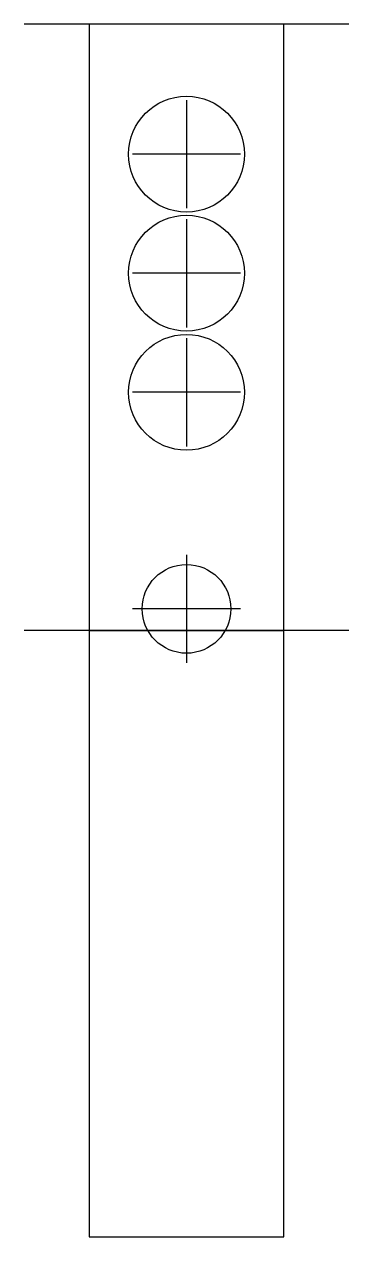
# Model space of a CAD drawing. Extents: x -15 to 15, y -86 to 26.
import ezdxf

# ---------------------------------------------------------------- set-up
doc = ezdxf.new("R2010")
doc.units = 0
doc.layers.add('EBENE_2', color=7, linetype='CONTINUOUS')

# ---------------------------------------------------------------- blocks, each defined once
blk = doc.blocks.new('BLOCK_8')
at = {"layer": 'EBENE_2', "color": 7}
for points in [[(0, 8), (0, -2)], [(5, 3), (-5, 3)]]:
    blk.add_lwpolyline(points, dxfattribs=at)
blk = doc.blocks.new('BLOCK_9')
at = {"layer": 'EBENE_2', "color": 7}
for points in [[(0, -3), (0, -13)], [(5, -8), (-5, -8)]]:
    blk.add_lwpolyline(points, dxfattribs=at)
blk = doc.blocks.new('BLOCK_10')
at = {"layer": 'EBENE_2', "color": 7}
for points in [[(0, 19), (0, 9)], [(5, 14), (-5, 14)]]:
    blk.add_lwpolyline(points, dxfattribs=at)
blk = doc.blocks.new('BLOCK_7')
at = {"layer": 'EBENE_2', "color": 7}
for points in [[(15, 26), (-15, 26)], [(-9, -30), (9, -30), (9, 26), (-9, 26), (-9, -30)], [(0, -23), (0, -33)], [(5, -28), (-5, -28)], [(15, -30), (-15, -30)]]:
    blk.add_lwpolyline(points, dxfattribs=at)
for points in [[(-5.35, 14), (-5.35, 11.05), (-2.95, 8.65), (0, 8.65), (2.95, 8.65), (5.35, 11.05), (5.35, 14), (5.35, 16.95), (2.95, 19.35), (0, 19.35), (-2.95, 19.35), (-5.35, 16.95), (-5.35, 14)], [(-5.35, 3), (-5.35, 0.05), (-2.95, -2.35), (0, -2.35), (2.95, -2.35), (5.35, 0.05), (5.35, 3), (5.35, 5.95), (2.95, 8.35), (0, 8.35), (-2.95, 8.35), (-5.35, 5.95), (-5.35, 3)], [(-5.35, -8), (-5.35, -10.95), (-2.95, -13.35), (0, -13.35), (2.95, -13.35), (5.35, -10.95), (5.35, -8), (5.35, -5.05), (2.95, -2.65), (0, -2.65), (-2.95, -2.65), (-5.35, -5.05), (-5.35, -8)], [(-4.1, -28), (-4.1, -30.26), (-2.26, -32.1), (0, -32.1), (2.26, -32.1), (4.1, -30.26), (4.1, -28), (4.1, -25.74), (2.26, -23.9), (0, -23.9), (-2.26, -23.9), (-4.1, -25.74), (-4.1, -28)]]:
    blk.add_open_spline(points, degree=3, knots=[0, 0, 0, 0, 1, 1, 1, 2, 2, 2, 3, 3, 3, 4, 4, 4, 4], dxfattribs=at)
at = {"layer": 'EBENE_2'}
for name in ['BLOCK_10', 'BLOCK_8', 'BLOCK_9']:
    blk.add_blockref(name, (0, 0), dxfattribs=at)

msp = doc.modelspace()

# ---------------------------------------------------------------- linework, layer by layer
at = {"layer": 'EBENE_2', "color": 7}
msp.add_lwpolyline([(9, 26), (-9, 26), (-9, -86), (9, -86), (9, 26)], dxfattribs=at)

# ---------------------------------------------------------------- block references
at = {"layer": 'EBENE_2'}
msp.add_blockref('BLOCK_7', (0, 0), dxfattribs=at)

doc.saveas('drawing.dxf')
